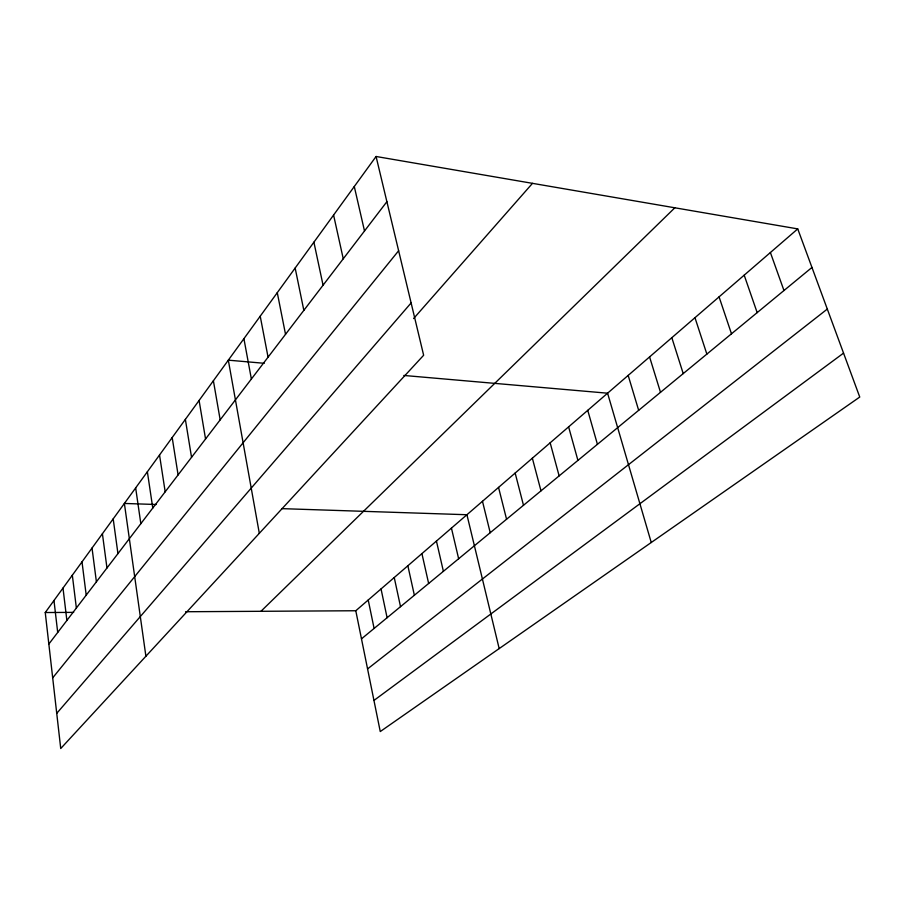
<?xml version="1.0" encoding="UTF-8"?>
<svg xmlns="http://www.w3.org/2000/svg" width="905" height="905" viewBox="0 0 905 905"><rect width="100%" height="100%" fill="white"/><g stroke="black" fill="none" stroke-linecap="round" stroke-linejoin="round"><path stroke-width="1.36" d="M376.073 156.486L423.642 355.258L60.737 748.514L45.25 612.538L376.073 156.486L797.746 228.897L859.75 397.046L380.258 731.557L355.789 610.751L797.746 228.897M48.836 644.055L386.888 201.691M52.694 677.856L398.63 250.742M56.732 713.366L411.119 302.926M413.596 318.56L532.491 183.342M260.957 611.294L674.836 207.788M361.48 638.851L811.955 267.45M367.566 668.919L827.306 309.069M373.957 700.436L843.551 353.12M45.25 612.538L73.667 612.368M185.559 611.735L355.789 610.751M156.192 504.504L124.381 503.452L145.897 656.227M281.636 508.633L466.923 514.73L499.175 648.602M264.226 363.29L228.32 360.167L259.316 533.328M403.822 375.451L607.583 393.2L651.249 542.502M770.393 252.529L783.968 290.528M744.193 275.165L757.168 312.621M719.068 296.863L731.489 333.798M694.972 317.689L706.862 354.104M671.827 337.689L683.218 373.595M649.575 356.909L660.503 392.318M628.172 375.405L638.67 410.327M587.741 410.338L597.424 444.321M568.611 426.866L577.922 460.396M550.161 442.805L559.132 475.894M532.355 458.19L540.986 490.849M515.16 473.055L523.486 505.284M498.542 487.41L506.562 519.232M482.478 501.291L490.216 532.717M451.437 528.113L458.643 558.747M436.436 541.066L443.393 571.315M354.285 186.52L364.511 230.979M421.922 553.611L428.642 583.476M333.583 215.051L343.255 258.785M407.861 565.761L414.366 595.252M394.241 577.526L400.519 606.667M313.899 242.189L323.062 285.211M381.039 588.94L387.102 617.719M368.222 600.015L374.104 628.443M295.154 268.038L303.842 310.358M277.281 292.677L285.528 334.33M260.221 316.196L268.061 357.181M243.909 338.674L251.375 379.014M213.388 380.745L220.175 419.852M199.089 400.463L205.548 438.982M185.367 419.388L191.543 457.319M172.188 437.545L178.093 474.921M159.529 454.989L165.185 491.811M147.368 471.765L152.775 508.056M135.66 487.908L140.841 523.678M113.193 518.87L117.944 553.622M102.412 533.735L106.971 567.978M92.027 548.045L96.405 581.813M82.004 561.858L86.213 595.162M72.332 575.195L76.371 608.024M62.999 588.069L66.88 620.457M53.972 600.501L57.705 632.459"/></g></svg>
